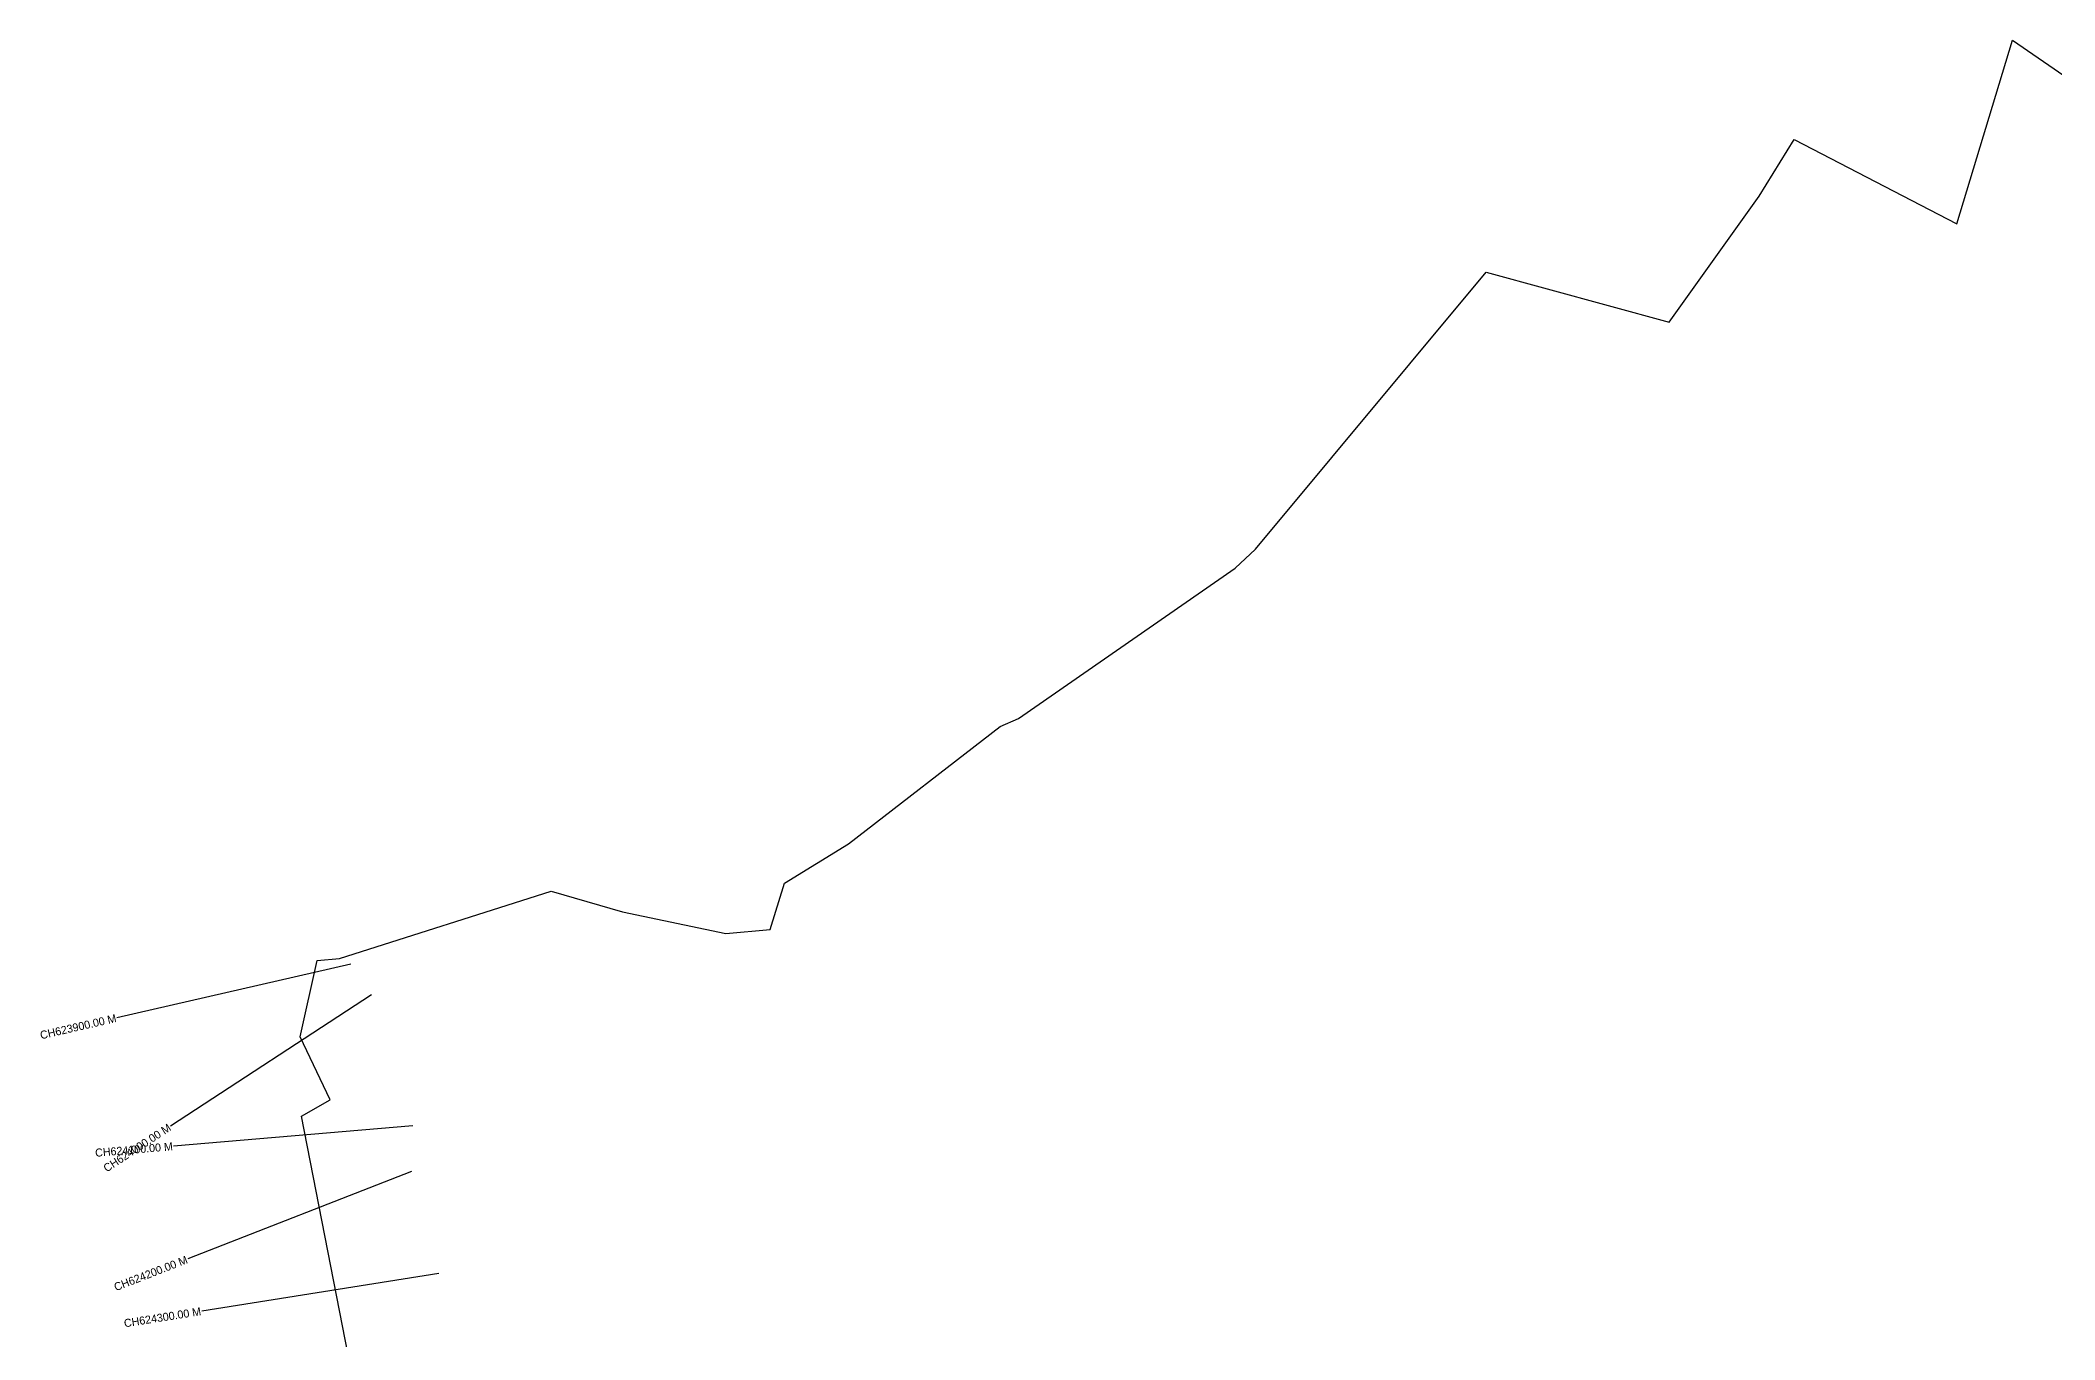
# Model space of a CAD drawing. Header units: metres. Extents: x 325186 to 329094, y 1812871 to 1816644.
# Drawn here: x 325186 to 327704, y 1815020 to 1816644 of the extents above; entities that cross this region are included whole.
import ezdxf
from ezdxf.enums import TextEntityAlignment as Align

# ---------------------------------------------------------------- set-up
doc = ezdxf.new("R2010")
doc.units = ezdxf.units.M
for name, color, linetype in [('CS', 134, 'Continuous'), ('CSMark', 6, 'Continuous'), ('VILLAGE BOUNDRY', 10, 'Continuous')]:
    doc.layers.add(name, color=color, linetype=linetype)

msp = doc.modelspace()

# ---------------------------------------------------------------- linework, layer by layer
at = {"layer": 'CS'}
for p, q in [((325574.3, 1815489.1), (325282, 1815422)), ((325600, 1815450.7), (325348.9, 1815286.6)), ((325651.7, 1815287.1), (325352.8, 1815261.5)), ((325650, 1815229.7), (325370.5, 1815120.6)), ((325684.3, 1815102.5), (325388, 1815055.3))]:
    msp.add_line(p, q, dxfattribs=at)
at = {"layer": 'VILLAGE BOUNDRY', "color": 3}
for points in [[(325532.2, 1815493.4), (325560, 1815496.1), (325824.7, 1815580.4), (325914.1, 1815554.2), (326042.9, 1815527.5), (326098.5, 1815532.3), (326116.3, 1815590.2), (326196.6, 1815639.2), (326385.9, 1815786.2), (326408.7, 1815796.1), (326679.6, 1815983.8), (326705.2, 1816007.6), (326993.6, 1816354.1), (327222.3, 1816291.6), (327334.8, 1816449.1), (327378.4, 1816520), (327581.6, 1816414.5), (327651.2, 1816643.8), (327916, 1816462.1)], [(325600.8, 1814849.3), (325512.7, 1815298.9), (325548.7, 1815319.5), (325511, 1815398.3), (325532.2, 1815493.4)]]:
    msp.add_lwpolyline(points, dxfattribs=at)

# ---------------------------------------------------------------- texts
at = {"layer": 'CSMark'}
for s, rotation, p in [('CH623900.00 M', 12.932, (325281, 1815421.7)), ('CH624000.00 M', 33.168, (325348, 1815286)), ('CH624100.00 M', 4.891, (325351.8, 1815261.4)), ('CH624200.00 M', 21.3298, (325369.6, 1815120.2)), ('CH624300.00 M', 9.0377, (325387, 1815055.2))]:
    msp.add_text(s, height=10, rotation=rotation, dxfattribs=at).set_placement(p, align=Align.MIDDLE_RIGHT)

doc.saveas('drawing.dxf')
